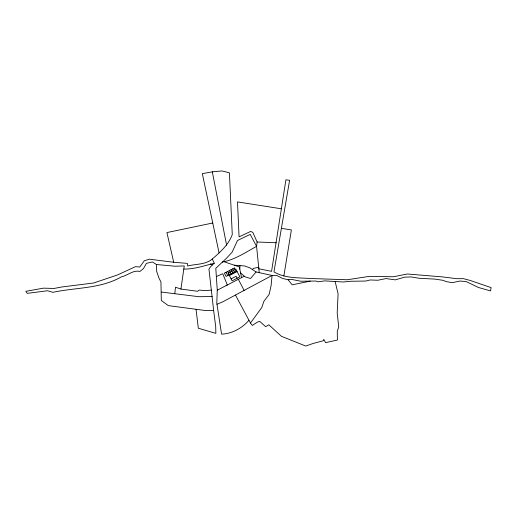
<?xml version="1.0" encoding="UTF-8"?>
<svg xmlns="http://www.w3.org/2000/svg" width="517" height="517" viewBox="0 0 517 517"><rect width="100%" height="100%" fill="white"/><g stroke="black" fill="none" stroke-linecap="round" stroke-linejoin="round"><path stroke-width="0.78" d="M219.066 252.91L202.321 173.641L213.153 171.702L222.006 170.965L229.419 172.788L232.269 234.615C228.462 244.864 220.313 252.063 212.261 259.023C205.553 264.853 195.775 263.838 187.639 266.016L187.367 263.392L173.718 262.268L149.413 259.179L144.308 260.781L139.758 267.05L135.532 266.63L117.598 274.921L93.635 282.993L61.794 286.987L54.091 288.454L43.46 288.143L25.85 291.336L27.252 293.352L47.506 290.761L52.947 292.325C75.837 287.374 100.479 288.887 121.43 276.821C127.751 275.567 132.901 269.816 139.92 271.431L143.435 268.627L146.408 263.334L152.386 261.951L156.457 264.517L156.677 271.373L158.868 277.875L160.942 281.978L161.31 300.5L168.277 305.618L205.818 310.588L213.631 310.381L215.712 326.699L215.86 333.368L198.328 328.243L196.04 309.328M234.233 265.195L244.554 265.964L249.885 267.864L256.07 271.955L272.058 275.458L277.099 275.626L282.456 278.417L288.169 279.775L291.019 279.29L300.694 281.222L315.939 281.041L317.903 281.797L324.812 280.899L343.34 281.998L350.726 281.261L365.648 281.048L370.172 279.968L377.849 280.246L386.031 278.573L395.253 279.871L404.727 277.138L411.196 276.95L419.19 278.275L434.816 279.096L443.269 280.356L445.951 281.571L452.427 282.67L459.71 281.041L466.114 281.545L478.348 287.446L490.452 290.897L491.15 287.62L470.237 280.46L463.413 278.65L456.757 278.695L442.384 276.892L407.383 274.004L393.314 276.757L369.274 276.375L347.191 279.762L310.362 278.495C298.16 277.668 284.796 278.392 273.958 271.877L289.598 180.297L285.914 179.813L271.561 271.341L258.843 268.788L256.581 246.35L250.222 234.369L237.503 240.508L232.114 252.167L226.711 258.022L215.796 268.317L217.269 290.192L216.804 303.065L221.573 334.137C231.946 333.801 242.273 328.121 248.961 320.236M239.785 269.086L239.998 265.693M174.804 293.559L175.515 287.206L180.918 289.061L197.584 291.271L199.245 290.076L204.861 290.612L211.459 290.121M281.455 208.81L237.497 201.901L239.074 236.864L250.687 231.416L252.826 232.404L257.117 241.995L256.581 246.35C245.523 252.419 234.621 259.844 222.239 262.093M180.918 289.061L184.259 265.919L175.05 266.223L156.457 264.517M283.859 275.955L291.375 229.936L281.397 228.34M335.158 281.513L338.086 293.837L337.187 313.024L338.713 326.679L337.271 331.578L337.394 340.044L325.587 342.642L323.791 339.339L323.545 340.69L313.173 343.456L305.709 346.035L281.494 336.347L268.814 324.799L265.635 326.673L259.734 321.393L257.511 322.072L252.283 325.458L250.461 323.035L261.789 307.531L263.928 301.23L269.137 294.406L271.108 285.546L272.058 275.458L222.614 301.909L216.978 304.248M252.399 269.615L253.272 268.433L258.687 267.263L259.204 272.453M256.07 271.955L250.564 278.501L245.207 276.873L240.612 273.028M214.07 263.315L210.548 266.766L208.946 269.073L213.631 310.381M229.348 275.6L237.109 271.58M231.086 278.883L236.088 276.291L237.122 278.262M244.315 276.207L217.269 290.192M226.149 285.61L227.312 285.009L222.756 273.732L216.345 276.55M212.261 259.023L214.348 263.276C204.325 265.622 194.34 269.292 183.781 269.073M212.752 223.001L166.92 232.566L173.718 262.268M310.265 281.106L292.17 284.841L288.169 279.775M212.222 296.487L199.039 296.732L161.459 292.06M257.117 241.995L276.246 242.757M224.591 261.925L239.332 266.921L241.575 277.623M210.27 263.928L212.409 264.943M235.455 295.065L250.461 323.035M226.019 272.297L227.758 275.587M231.028 269.706L232.766 272.995M229.361 270.572L231.099 273.861M227.687 271.431L229.432 274.721M232.702 268.84L234.434 272.129M238.35 279.29L244.108 290.451M212.313 171.857L226.614 245.239M234.369 267.974L224.352 273.163L226.091 276.453L236.107 271.263L234.369 267.974M235.83 269.157L228.068 273.176L232.127 280.847L239.875 276.834L235.83 269.157"/></g></svg>
